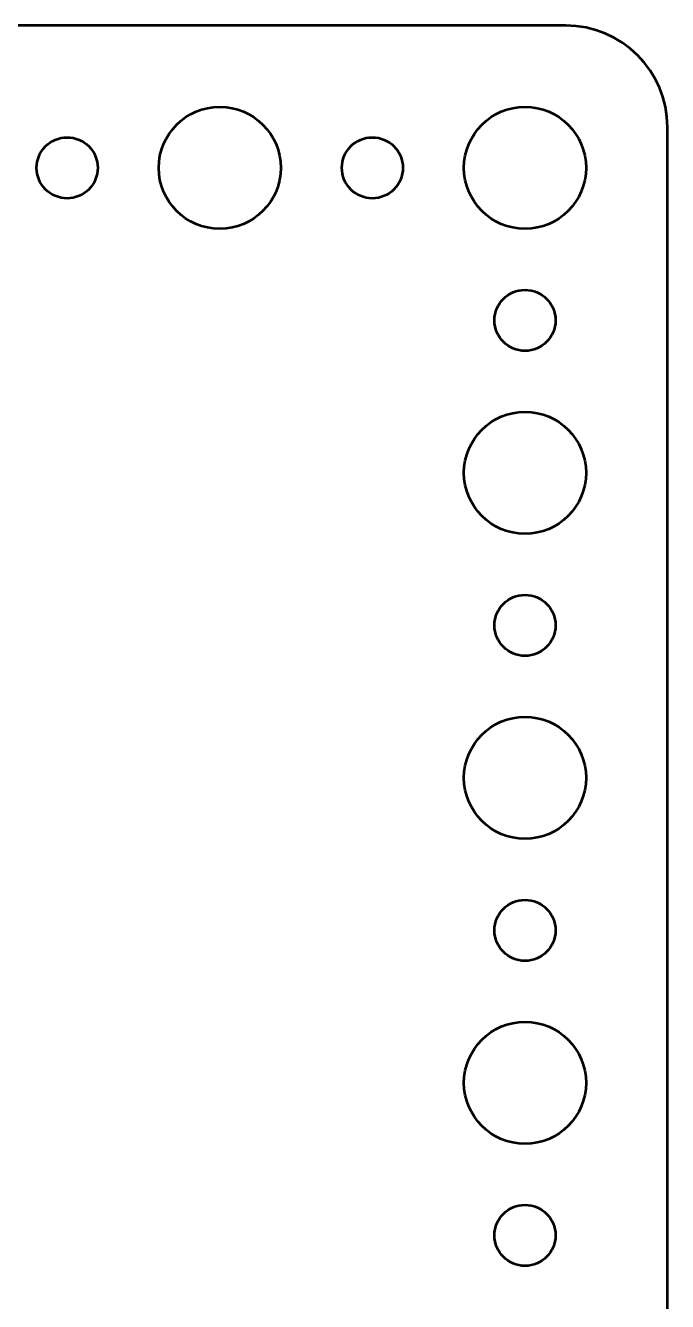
# Model space of a CAD drawing. Header units: centimetres. Extents: x -57 to 41, y -60 to 58.
# Drawn here: x -37.7 to -34.55, y 20.67 to 26.95 of the extents above; entities that cross this region are included whole.
import ezdxf

# ---------------------------------------------------------------- set-up
doc = ezdxf.new("R2010")
doc.units = ezdxf.units.CM
doc.header["$MEASUREMENT"] = 0
doc.layers.add('Layer 1', color=7, linetype='Continuous')

msp = doc.modelspace()

# ---------------------------------------------------------------- linework, layer by layer
at = {"layer": 'Layer 1', "lineweight": 53}
for centre, major_axis in [((-35.25001, 26.24999), (0, 0.30001)), ((-35.25, 25.5), (0, 0.15)), ((-35.25001, 24.74999), (0, 0.30001)), ((-35.25, 24), (0, 0.15)), ((-35.25001, 23.24999), (0, 0.30001)), ((-35.25, 22.5), (0, 0.15)), ((-35.24999, 21.75001), (0, 0.30001)), ((-35.25, 21), (0, 0.15))]:
    msp.add_ellipse(centre, major_axis=major_axis, ratio=1, dxfattribs=at)
for points, knots in [([(-55.45, -2.45), (-55.45, -2.45), (-55.45, 26.45), (-55.45, 26.45), (-55.45, 26.45), (-55.45, 26.72614), (-55.22614, 26.95), (-54.95, 26.95), (-54.95, 26.95), (-54.95, 26.95), (-35.05, 26.95), (-35.05, 26.95), (-35.05, 26.95), (-34.77386, 26.95), (-34.55, 26.72614), (-34.55, 26.45), (-34.55, 26.45), (-34.55, 26.45), (-34.55, -2.45), (-34.55, -2.45), (-34.55, -2.45), (-34.55, -2.72614), (-34.77386, -2.95), (-35.05, -2.95), (-35.05, -2.95), (-35.05, -2.95), (-54.95, -2.95), (-54.95, -2.95), (-54.95, -2.95), (-55.22614, -2.95), (-55.45, -2.72614), (-55.45, -2.45)], [0, 0, 0, 0, 0.1111111, 0.1111111, 0.1111111, 0.1111111, 0.2222222, 0.2222222, 0.2222222, 0.2222222, 0.3333333, 0.3333333, 0.3333333, 0.3333333, 0.4444444, 0.4444444, 0.4444444, 0.4444444, 0.5555556, 0.5555556, 0.5555556, 0.5555556, 0.6666667, 0.6666667, 0.6666667, 0.6666667, 0.7777778, 0.7777778, 0.7777778, 0.7777778, 1, 1, 1, 1]), ([(-36.45, 26.25), (-36.45, 26.41569), (-36.58431, 26.55), (-36.75, 26.55), (-36.75, 26.55), (-36.91569, 26.55), (-37.05, 26.41569), (-37.05, 26.25), (-37.05, 26.25), (-37.05, 26.08431), (-36.91569, 25.95), (-36.75, 25.95), (-36.75, 25.95), (-36.58431, 25.95), (-36.45, 26.08431), (-36.45, 26.25)], [0, 0, 0, 0, 0.2, 0.2, 0.2, 0.2, 0.4, 0.4, 0.4, 0.4, 0.6, 0.6, 0.6, 0.6, 1, 1, 1, 1]), ([(-37.35, 26.25), (-37.35, 26.33284), (-37.41716, 26.4), (-37.5, 26.4), (-37.5, 26.4), (-37.58284, 26.4), (-37.65, 26.33284), (-37.65, 26.25), (-37.65, 26.25), (-37.65, 26.16716), (-37.58284, 26.1), (-37.5, 26.1), (-37.5, 26.1), (-37.41716, 26.1), (-37.35, 26.16716), (-37.35, 26.25)], [0, 0, 0, 0, 0.2, 0.2, 0.2, 0.2, 0.4, 0.4, 0.4, 0.4, 0.6, 0.6, 0.6, 0.6, 1, 1, 1, 1]), ([(-35.85, 26.25), (-35.85, 26.33284), (-35.91716, 26.4), (-36, 26.4), (-36, 26.4), (-36.08284, 26.4), (-36.15, 26.33284), (-36.15, 26.25), (-36.15, 26.25), (-36.15, 26.16716), (-36.08284, 26.1), (-36, 26.1), (-36, 26.1), (-35.91716, 26.1), (-35.85, 26.16716), (-35.85, 26.25)], [0, 0, 0, 0, 0.2, 0.2, 0.2, 0.2, 0.4, 0.4, 0.4, 0.4, 0.6, 0.6, 0.6, 0.6, 1, 1, 1, 1])]:
    msp.add_open_spline(points, degree=3, knots=knots, dxfattribs=at)

doc.saveas('drawing.dxf')
